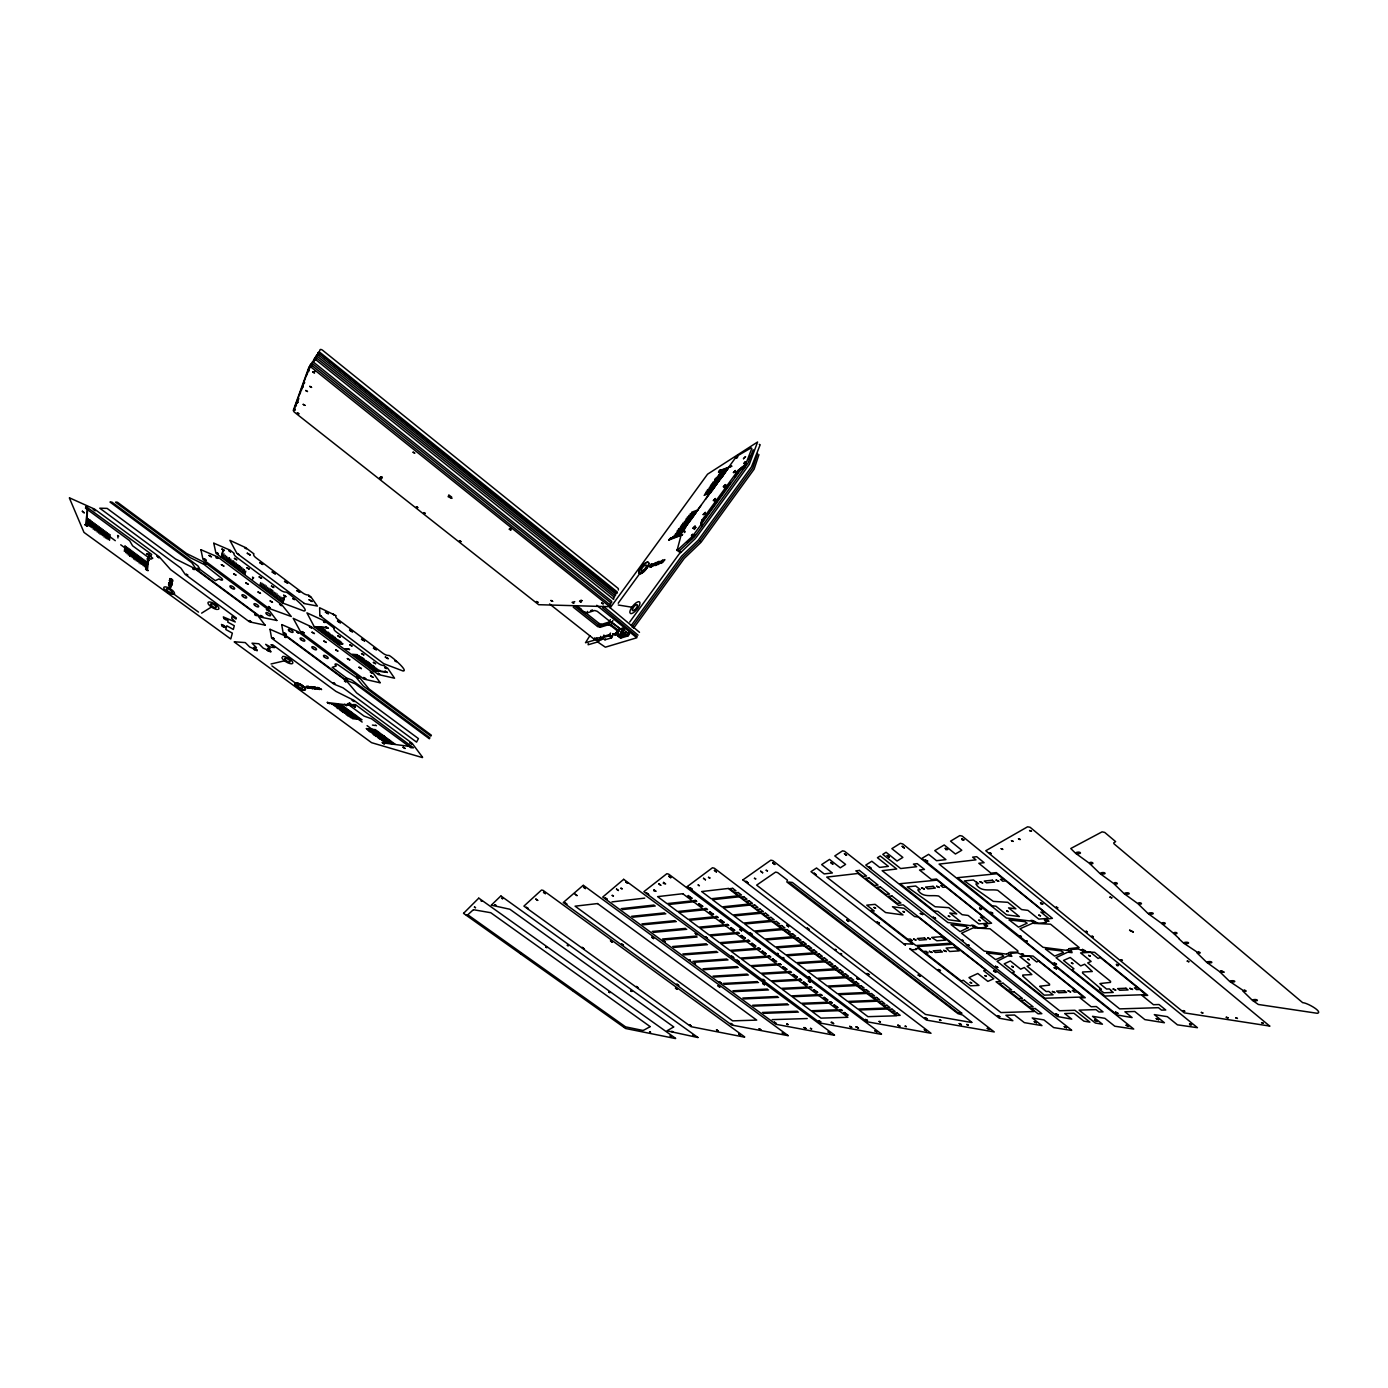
<?xml version="1.0" encoding="UTF-8"?>
<svg xmlns="http://www.w3.org/2000/svg" width="1388" height="1388" viewBox="0 0 1388 1388"><rect width="100%" height="100%" fill="white"/><g stroke="black" fill="none" stroke-linecap="round" stroke-linejoin="round"><path stroke-width="1.5" d="M616.48 633.674L614.728 633.622M234.329 642.037L371.585 742.684L422.42 757.588M384.927 667.854L386.385 668.617M386.437 668.391L385.049 667.611M670.369 538.735L682.566 534.623M1179.037 938.514L1173.571 933.361C1179.002 935.061 1177.492 931.036 1173.068 932.944L1161.773 923.558C1167.187 925.328 1165.816 921.198 1161.288 923.141L1148.414 913.807C1156.031 915.317 1153.74 911.239 1147.911 913.391L1138.004 903.761C1144.337 905.236 1140.815 901.263 1137.501 903.345L1124.488 893.907C1132.625 895.225 1128.808 891.131 1123.985 893.49L1113.922 883.74C1120.324 885.197 1116.316 881.016 1113.419 883.306L1100.285 873.781C1108.544 875.013 1104.675 870.849 1099.782 873.347L1089.563 863.457C1096.034 864.898 1091.801 860.664 1089.042 863.024L1075.769 853.394C1083.802 854.696 1080.124 850.324 1075.266 852.961L1070.755 848.519L1102.072 831.846L1104.727 832.418L1115.622 841.614L1113.679 842.932L1114.113 843.904L1302.673 1002.674C1307.305 1002.743 1323.354 1012.06 1317.368 1013.309L1258.343 1004.478L1252.566 1000.436C1260.859 1001.945 1257.008 998.145 1252.097 1000.054L1242.815 990.98C1249.755 991.986 1243.891 990.043 1244.325 989.87M394.99 660.931L396.465 661.729L395.129 660.723M1010.377 953.521L1011.852 956.349L1007.827 955.846L997.052 961.277L1059.582 1010.742L1074.937 1010.273L1089.91 1022.141L1083.889 1021.152L1073.948 1013.275L1064.683 1013.552L1071.779 1019.156L1057.344 1016.484L966.36 944.881M172.546 580.045L169.752 578.865L172.511 580.427M743.968 463.332L745.235 461.805M745.321 461.874L744.089 463.384M187.727 574.962L186.218 574.198L187.623 575.066M416.383 506.915L417.701 507.609M417.771 507.453L416.504 506.655M737.739 456.739L736.525 458.231M192.689 568.716L194.129 569.618M194.233 569.479L192.88 568.559M423.861 512.779L425.196 513.508M425.266 513.404L423.93 512.588M724.762 487.674L724.9 486.702M714.612 501.779L714.699 500.738M904.438 911.933L902.877 911.448L904.403 912.124M1039.907 986.191L1049.536 985.116L1049.588 984.127L1027.085 966.256L1030.243 964.834L1019.868 956.61L1029.202 956.037L1036.628 961.953L1038.64 961.051L1075.353 990.321L1072.334 990.459L1074.416 992.108L1077.435 991.986L1083.265 997L1044.904 998.232L1012.511 972.815L1014.437 971.947L1004.183 963.845L1010.36 960.999L1020.666 969.154L1024.275 967.523L1031.857 974.584L1022.783 975.035L1022.748 976.042L1044.192 995.161L1053.093 994.814L1048.808 991.431L1046.205 991.535L1039.89 986.538M218.367 553.639L216.788 552.823L218.28 553.777M617.157 592.832L616.81 593.561M69.4 498.032L83.974 532.385L230.755 639.001L232.351 633.136L225.845 629.527L226.192 628.139L224.023 626.925M684.579 529.8L683.364 531.309M684.648 532.315L684.978 531.396L684.232 532.593M229.072 550.932L230.582 551.904M230.651 551.765L229.228 550.81M237.452 553.743L304.232 603.364M1068.899 948.785L1068.17 949.791M650.781 564.881C653.019 560.926 646.513 572.272 652.013 564.101C646.635 570.069 655.448 562.036 650.66 566.703M246.283 548.607L244.843 547.601M88.329 518.644L87.704 525.306M90.515 526.902L91.07 520.656M949.722 916.479L948.125 915.993L949.704 916.67M92.423 521.662L91.834 527.666M93.204 529.14L93.794 522.669M94.558 530.095L95.165 523.675M720.094 470.445L731.754 466.09M95.945 530.771L96.518 524.664M97.889 525.67L97.229 532.038M98.617 533.061L99.259 526.677M99.971 534.137L100.613 527.666M101.359 534.814L101.966 528.672M103.337 529.678L102.677 535.647M104.69 530.667L103.996 536.983M105.384 538.006L106.061 531.673M655.83 565.402L656.125 563.754C653.071 569.618 657.374 559.468 656.403 564.482L657.999 562.157L656.351 565.159M106.772 538.718L107.414 532.662M724.397 487.882L724.71 486.98M109.496 540.314L110.12 534.658M1100.181 983.519L1110.469 982.392L1110.591 981.368L1087.706 962.908L1091.141 961.433L1080.593 952.914L1090.552 952.307L1098.099 958.431L1100.302 957.494L1137.622 987.753L1134.412 987.892L1136.512 989.592L1139.739 989.471L1145.638 994.641L1104.952 996.046L1071.848 969.726L1073.948 968.824L1063.52 960.444L1070.235 957.477L1080.714 965.909L1084.653 964.226L1092.304 971.513L1082.623 971.999L1082.519 973.04L1101.326 989.245L1099.435 989.332L1103.755 992.802L1113.228 992.437L1110.99 990.633M1046.222 922.465L1038.71 923.35L1035.483 922.031A2.95 1.128 22.7 0 0 1032.325 920.487A2.95 1.128 22.7 0 0 1030.469 921.042L1006.387 918.006L939.086 864.099L975.955 859.849L972.624 857.159L976.684 856.674L984.092 862.677L978.818 863.284L991.032 873.173L996.324 872.601L1052.416 918.336L1045.32 919.29A2.967 1.145 22.5 0 0 1045.563 921.25L1046.24 922.1M115.291 540.695L86.681 519.702M681.612 532.142L682.15 531.153L677.032 550.533L692.664 536.098L700.558 525.306M117.928 537.989L117.963 536.289M980.223 920.626L978.609 920.123L980.223 920.782M120.721 544.79L147.631 564.534M1071.64 1030.139L844.633 851.312L842.568 850.827L834.795 855.945L845.587 864.394L840.295 867.83L829.521 859.415L821.661 864.603L832.366 872.965L824.177 873.92L816.543 867.986L810.991 871.664L905.306 945.072M281.729 601.472L283.169 602.236M124.347 551.383L125.076 545.64M283.239 602.028L281.816 601.195M125.666 552.598L126.429 546.629M315.562 371.377L314.469 371.359M126.985 553.725L127.765 547.618M655.726 563.233L656.403 562.418L653.366 565.697L655.743 563.112M128.286 554.974L129.119 548.607M130.993 556.605L131.808 550.585M133.144 551.574L132.276 557.664M133.612 558.982L134.497 552.563M135.833 553.552L134.914 559.85M136.284 560.873L137.186 554.541M137.655 561.55L138.522 555.512M138.956 562.834L139.858 556.501M140.275 563.84L141.194 557.49M141.68 564.378L142.548 558.479M142.981 565.541L143.884 559.451M144.317 566.495L145.22 560.44M309.038 596.267L310.617 596.979L308.5 594.932A5.136 1.943 31 0 1 302.532 592.78L256.051 557.837A5.205 1.978 31.6 0 1 253.935 553.881L245.537 547.583L229.905 540.348L236.845 553.309L238.944 554.593L237.556 553.517M319.847 615.543L319.622 607.736L336.156 615.734A5.084 1.909 30.5 0 0 338.013 619.464L382.949 653.262A5.032 1.891 30 0 0 388.883 655.414C390.323 655.362 409.182 671.324 403.058 670.994L383.73 663.655L319.934 615.665L321.53 616.341M323.473 621.668L324.931 622.605M678.212 551.036L679.669 551.088M325.018 622.397L323.595 621.564M676.858 549.926L678.229 549.908M694.312 529.366L694.659 528.29M694.399 529.435L694.59 528.897M332.947 614.259L334.525 614.953L332.999 614.051M169.51 583.238L170.082 584.244M169.909 580.045C178.375 583.446 165.588 578.119 170.95 580.791M169.457 584.712L168.902 584.122M169.909 581.832L170.984 583.081M169.301 582.509L172.268 584.14L169.839 580.93L170.88 581.572M169.596 588.165L169.787 587.159M171.331 581.78L171.834 582.769L169.336 580.358L169.891 581.503M171.14 585.996C164.964 581.728 172.355 588.859 171.227 586.014L170.151 585.094M171.21 585.632L168.486 584.122M171.47 583.428L168.868 582.682M171.834 580.895L170.464 580.861M294.187 409.009L294.967 410.397L294.985 406.84M1178.863 938.722L1183.27 942.799C1189.169 940.804 1191.251 944.708 1183.756 943.198L1197.445 952.324M679.652 552.216L681.005 552.198M221.386 557.369L223.121 549.752L221.542 557.49M224.023 553.847L223.052 557.82M224.474 558.878L225.29 555.339M225.845 559.902L226.678 556.328M228.014 557.56L227.164 560.891M229.957 562.973L230.859 559.191M234.052 566.026L234.971 562.296M236.359 563.233L235.37 567.015M239.517 570.104L240.436 566.408M241.807 567.432L240.835 571.093M242.241 572.134L243.108 568.733M244.965 574.181L245.745 571.145M678.593 549.995L678.472 551.661L694.468 536.861L748.132 462.829L753.216 449.729M252.408 579.507L253.015 577.998M260.718 582.561L259.938 585.372M261.291 586.378L262.141 583.342M262.644 587.384L263.547 584.209M263.998 588.391L264.969 584.955M751.845 448.393L746.709 461.614M265.351 589.397L266.322 585.962M266.687 590.403L267.589 587.315M268.04 591.409L268.96 588.2M270.4 588.911L269.393 592.416M273.089 590.993L272.083 594.428M274.356 592.294L273.419 595.435M274.772 596.441L275.744 592.971M276.108 597.447L277.149 593.96M277.444 598.436L278.311 595.383M278.797 599.442L279.769 596.233M280.203 600.189L281.105 597.274M281.833 600.293L282.545 597.794M244.687 547.705L246.197 548.711M295.21 406.198L298.941 395.892M299.34 394.782L305.776 377.016M306.366 375.385L307.546 372.123M307.997 370.891L310.027 365.374L312.491 365.964L610.564 605.289L609.939 604.214M295.817 405.66L296.494 403.769M296.841 402.832L297.865 399.987L296.928 401.462L298.177 402.468M300.571 392.544L299.478 394.4M301.231 390.687L301.855 388.97M302.289 387.773L303.261 385.135M303.816 383.574L304.388 382.012L303.434 383.504M307.511 373.372L306.071 376.217M308.483 370.7L308.969 369.364M309.455 368.028L310.912 363.986A2.065 0.937 33.2 0 1 313.549 364.506L610.685 602.635L610.668 604.127M296.078 406.059L296.425 405.123M297.101 403.231L297.778 401.34M298.472 399.449L298.819 398.495M302.827 387.46L303.174 386.471M304.215 383.626L304.631 382.498M308.483 371.863L308.969 370.527M309.94 367.855L310.426 366.519M309.992 365.426L311.398 363.829M311.259 366.363L311.901 364.61M312.508 362.962L313.879 359.423L316.343 360.151L613.704 599.39L613.166 598.436M313.462 361.435L314.677 358.104A2.065 0.937 33.3 0 1 317.314 358.625L613.808 596.788L613.808 598.297M313.827 361.574L314.434 359.926M315.041 358.26L315.649 356.595A2.065 0.937 33.3 0 1 318.286 357.098L614.624 595.279L614.693 596.788M315.406 358.416L316.62 355.068A2.065 0.937 33.3 0 1 319.257 355.588L615.439 593.786L615.578 595.279M316.308 357.705L318.199 352.604A2.065 0.937 33.3 0 1 320.836 353.107L617.382 592.069M318.182 354.79L320.021 349.776A2.065 0.937 33.3 0 1 322.641 350.279L618.267 588.512L618.406 590.021M319.205 355.536L319.726 353.94M749.451 463.974L757.588 442.009L707.55 474.193L610.165 607.875M748.722 458.838L749.746 455.906M714.733 501.276L715.566 499.697M574.771 601.715L573.817 601.698M694.121 535.803L693.688 536.722M1198.382 951.613C1197.983 951.717 1203.83 953.782 1196.924 952.793L1206.484 962.11C1212.262 960.166 1214.691 964.105 1206.97 962.509L1219.532 971.6L1221.544 970.837L1220.607 971.548M313.705 359.631L316.343 360.151M745.946 463.384L745.096 466.021A5.691 2.013 -49.6 0 0 744.61 466.073M692.386 537L694.174 534.831M694.642 535.178L692.855 537.364M623.663 629.076L622.865 630.568L624.843 628.712M660.376 561.602L658.797 562.14L657.86 564.708L659.994 562.314M659.595 563.528L661.399 560.683M660.705 563.094L662.701 560.023L659.474 563.632L660.636 562.209L660.532 563.285L662.059 562.574M661.955 562.591L661.104 563.372L662.701 560.526M662.753 562.4L664.852 559.572L663.898 560.457M602.149 637.821L604.977 639.799L611.553 637.838L613.028 635.062M618.666 634.975L618.198 635.86L615.647 633.83L616.584 632.061M652.638 565.784L653.974 563.615L651.284 566.929L652.568 565.714M651.458 566.755L652.933 563.996M652.568 565.332L653.037 564.465M622.57 636.45L616.341 632.529L618.58 631.852L620.176 628.868L612.368 622.657L609.853 621.824L601.681 624.34L599.165 623.507L584.678 611.987M588.286 643.39L588.148 644.761L598.454 641.724L599.928 638.983M623.091 630.794L609.575 621.147L610.373 619.655M573.227 607.146L597.569 626.474L600.084 627.307L608.256 624.808L609.853 621.824M603.121 637.873L603.919 635.027M612.108 621.998L612.906 620.505M618.58 631.852L610.772 625.641L612.368 622.657M604.977 639.799L605.446 638.914M602.444 637.786L609.02 635.808L610.494 633.049M597.569 626.474L599.165 623.507M616.463 592.693L320.281 353.975A2.065 0.937 33.3 0 0 317.661 353.454M600.084 627.307L601.681 624.34M549.579 603.971L594.168 639.191L594.949 637.734M589.831 635.808L585.493 642.731L595.938 639.729L596.875 637.994M576.194 605.619L584.417 612.143L586.933 612.976L587.419 611.397M693.948 535.889L694.763 535.074M714.907 500.912L715.15 500.131M736.785 472.649L736.802 472.909M746.328 462.325L743.621 466.038M749.069 464.668L695.856 537.937M702.102 519.893L700.714 524.768L701.86 520.257L737.948 470.584L743.17 466.403M701.912 526.416L702.102 526.017A5.691 2.03 -50.1 0 1 703.456 521.021L739.284 471.712A5.691 2.013 -49.6 0 1 744.436 467.548L745.009 467.097M725.143 486.598L725.924 485.921M725.004 486.546L725.612 486.026M641.707 570.902L618.892 602.219A3.088 1.093 -51.3 0 0 618.25 603.26M648.04 566.547L649.775 565.957M677.205 530.875L685.099 528.03M680.641 526.243L688.431 523.45M681.751 524.716L689.541 521.923M682.705 523.293L690.651 520.396M720.233 471.764L728.318 468.624M674.377 535.265L681.768 532.61M675.47 533.703L682.879 531.084M680.033 527.579L687.32 524.976M684.353 521.541L691.762 518.886M686.21 518.644L693.983 515.833M687.32 517.117L695.076 514.306M688.83 515.486L696.186 512.779M706.353 491.248L713.952 488.35M707.446 489.738L715.063 486.841M710.587 485.245L718.377 482.278M711.818 483.701L719.487 480.751M712.912 482.191L720.598 479.242M716.156 477.646L723.894 474.696M676.893 532.072L683.989 529.557M685.655 519.962L692.872 517.36M690.2 513.838L697.297 511.252M705.694 492.584L712.859 489.877M709.112 488.003L716.173 485.314M710.049 486.511L717.284 483.805M714.508 480.491L721.691 477.715M717.978 475.893L725.004 473.169M718.741 474.505L726.115 471.66M719.938 472.926L727.208 470.133M691.658 512.241L698.407 509.743M704.115 495.377L710.639 492.914M704.844 494.007L711.749 491.387M678.784 536.011L736.542 456.374L751.134 447.89M678.923 535.976L701.027 505.423M728.908 467.253L705.503 499.281M620.54 628.764L615.647 633.83M629.545 633.761L627.949 635.947L620.592 638.116L617.868 635.947L619.1 634.264M624.687 635.426L620.766 632.286L622.865 629.406M622.674 631.366L619.742 635.392L617.868 635.947M701.721 522.426L706.388 515.816M707.672 514.254L724.206 491.3M725.473 489.738L730.14 483.145M734.963 476.691L738.416 471.729M629.718 622.015L679.044 554.142L695.249 538.631M620.02 635.947L619.239 637.04L626.578 634.854L629.042 631.471M620.818 634.854L621.616 633.761M621.113 636.485L623.559 633.101M694.052 536.271L694.868 535.161M620.592 638.116L622.171 635.947M623.75 633.761L626.439 632.078M631.366 625.311L681.56 556.206L698.303 540.123L751.463 466.906L760.156 444.767L759.305 444.351M632.147 627.185L682.913 557.317L699.639 541.233L752.799 468.034L757.622 453.494M633.518 628.278L684.249 558.427L700.992 542.344L754.118 469.179L758.941 454.622M1068.934 948.663L1079.135 947.536L1050.577 924.2L1035.413 923.436A2.95 1.128 22.7 0 1 1032.984 923.072L1019.954 928.798L1043.082 947.327L1066.886 950.398A2.932 1.11 22.3 0 1 1067.754 949.791M700.385 541.702L700.402 540.782M736.334 456.652L737.618 455.438M735.085 472.666L736.247 471.868M737.948 470.584L743.118 466.42M704.913 514.202L705.746 513.577M694.92 527.978L696.013 527.388M695.405 527.614L695.596 527.319M1071.519 1030.417L1053.683 1027.588L1043.932 1019.92L1032.204 1017.959L1041.972 1025.611L1024.344 1022.644L1014.576 1015.027L1005.884 1015.27L1012.858 1020.718L999.36 1018.237L909.747 948.785M735.466 472.215L735.883 471.799M463.592 913.287L478.704 898.192M318.511 687.91L317.574 687.424L320.246 689.073M491.439 905.045L500.877 895.919M985.862 927.375L978.8 927.999L975.816 926.733A2.828 1.076 23.4 0 0 972.78 925.223A2.828 1.076 23.4 0 0 971.062 925.761L947.831 922.517L882.161 870.675L896.7 869.009L880.235 855.962L877.442 857.715L888.372 866.372L879.628 867.413L871.82 861.254L865.782 865.054L966.534 944.395M687.32 542.656L691.935 538.405M745.981 464.217L745.096 466.021M467.912 914.692L473.256 909.799M1010.447 953.348L1017.525 952.81L1020.579 954.077A2.932 1.093 22.9 0 0 1024.674 955.673L1033.036 956.054L1085.26 997.712L1080.072 997.903L1091.159 1006.734L1096.364 1006.56L1103.026 1011.869L1099.018 1011.991L1096.034 1009.614L1079.118 1010.134L1095.375 1023.043L1102.436 1024.205L1092.512 1016.311L1104.883 1018.324L1114.807 1026.235L1133.736 1029.046L902.807 843.973L900.344 843.314L891.859 848.658L902.859 857.42L897.064 861.011L886.082 852.284L882.785 854.366L900.656 868.541L916.687 866.702L913.425 864.099L917.208 863.648L924.477 869.443L919.533 870.016L931.539 879.558L936.484 879.02L991.57 923.194L984.942 924.096A2.863 1.076 23.2 0 0 985.272 925.987L985.966 926.802M725.664 485.8L726.601 485.47M319.413 689.177L320.68 689.194M583.272 885.249L563.25 902.53L731.823 1025.073L788.263 1035.691M623.663 879.333L602.739 897.047L775.927 1024.292L834.431 1035.275M1011.8 966.239L1013.361 966.898M1013.223 967.054L1011.783 966.395M1029.167 959.785L1027.571 959.108L1029.202 959.681M971.721 1022.522L925.484 1014.437L756.634 885.128L775.597 872.098L777.644 872.601L787.447 880.166L786.857 881.97L957.998 1013.656L962.665 1015.044L971.843 1022.314M234.399 641.776L245.26 642.592L249.701 646.999L253.709 648.682M663.551 560.492L664.002 560.284M201.624 613.149L212.381 606.417M874.11 907.405L875.602 908.082M875.516 908.22L874.058 907.561M669.484 539.811L682.48 534.796M318.477 687.737L321.617 689.558L320.593 689.073M643.303 1030.434L650.052 1026.704M670.231 538.527L669.259 539.724M308.535 688.101L307.234 687.719L308.691 687.841M719.175 471.486L731.667 466.264M673.596 1027.016L666.969 1030.816L698.008 1037.565M623.68 879.315L834.518 1035.049M309.09 596.059L310.86 596.805L317.401 606.07L303.885 603.502M320.021 615.439L321.513 616.255M970.247 982.322L971.721 982.999M984.925 975.573L986.417 976.25M971.548 983.138L970.195 982.461M986.33 976.371L984.873 975.712M1087.168 931.903L1085.937 931.157L1087.272 931.764M767.425 870.918L765.985 870.207L767.477 870.814M754.482 878.222L755.905 878.899L754.465 878.431M1091.974 936.119L1093.345 936.709M1093.241 936.848L1091.922 936.327M69.521 497.858L94.488 509.066L159.238 556.814L170.568 569.583L236.307 618.007L236.029 619.083L232.178 616.237L231.657 618.267L235.283 621.98L223.312 616.949L224.041 618.423M639.504 632.321L609.748 607.406M448.567 495.898L448.133 496.696L451.69 498.379M638.046 635.114L603.312 606.244M637.248 636.606L602.496 607.753M881.328 1034.355L820.291 1023.06L643.893 891.669L666.83 873.711L668.652 874.128L881.554 1034.077M580.878 600.414L581.971 600.692L580.878 600.414M737.618 456.652L736.403 458.179M680.658 534.137L672.555 536.983L680.623 534.189M963.099 940.786L962.075 940.058L963.289 940.63M654.841 563.025L656.246 562.539M658.832 562.244L660.202 561.776M653.557 565.523L654.841 565.09M967.887 944.69L969.119 945.211M968.945 945.402L967.904 944.968M1020.093 935.894L1021.377 936.466M1021.256 936.622L1020.041 936.119M1026.062 940.665L1027.346 941.238M1027.241 941.376L1025.992 940.873M254.976 614.606L256.416 615.491M256.294 615.63L254.889 614.78M590.646 610.564L592.589 609.939M586.933 612.976L594.706 610.494L597.239 611.327L609.575 621.147M249.354 620.575L250.777 621.46M250.655 621.581L249.285 620.783M169.961 578.518L172.528 580.011M708.539 877.251L709.893 877.91M709.789 878.066L708.505 877.459M619.69 629.024L623.403 627.896M618.822 630.534L609.054 623.316L600.883 625.832L598.367 624.999L574.025 605.654M594.168 639.191L599.061 637.734L601.577 639.729L597.603 640.909M603.138 636.502L609.696 634.524L612.247 636.537M620.766 632.286L622.657 631.731L627.949 635.947M272.551 637.699L273.974 638.567M273.852 638.688L272.482 637.89M315.839 626.647L317.297 627.549L315.77 626.856M284.609 636.537L286.032 637.422M625.468 635.583L627.393 635.01M628.365 634.732L629.337 634.437L624.045 630.221M285.824 637.56L284.523 636.745M906.225 1026.686L904.941 1026.096L906.329 1026.547M940.734 1020.423L939.416 1019.833L940.856 1020.284M966.829 1024.396L968.217 1025.021M968.095 1025.177L966.777 1024.604M344.519 680.883L345.907 681.734M334.612 683.607L333.346 682.775L334.838 683.486M378.178 673.215L379.601 674.082M345.82 681.855L344.432 681.074M379.462 674.221L378.074 673.406M744.506 1037.148L691.033 1026.669L523.918 906.121L541.528 890.02L543.142 890.402L744.662 1036.905M271.042 663.985L285.911 660.48M448.602 495.88L451.777 498.24M252.477 577.096L253.692 577.824M478.808 898.14L675.609 1038.328M684.492 529.713L683.26 531.24M719.938 470.202L718.967 471.417M1129.676 930.116L1133.337 931.903M1133.198 932.094L1129.589 930.324M675.488 1038.554L625.641 1028.508L463.557 913.373M879.194 1021.342L880.478 1021.95M880.252 1022.106L879.09 1021.481M146.295 569.41L149.175 553.847L147.423 570.086M611.64 602.6L611.64 601.247L314.521 362.979A2.065 0.937 33.2 0 0 311.884 362.476M86.681 525.861L85.57 525.132L87.548 508.442L86.819 525.688M168.85 586.135L170.776 587.176M117.564 535.456L118.709 536.184M611.969 901.905L644.709 898.123M349.412 649.636L348.579 649.324M621.165 908.672L654.043 905.045M622.414 909.574L655.31 905.982M631.575 916.306L664.592 912.87M632.789 917.208L665.841 913.79M147.302 570.277L146.208 569.601M641.915 923.905L675.089 920.643M643.13 924.807L676.338 921.563M652.204 931.469L685.551 928.381M653.436 932.372L686.782 929.301M662.458 939.017L695.943 936.102M663.672 939.902L697.175 937.004M672.659 946.512L706.301 943.771M673.874 947.397L707.516 944.673M682.809 953.972L716.607 951.405M684.024 954.857L717.822 952.307M621.009 888.112L622.206 888.771M621.945 888.91L620.922 888.337M904.369 943.736L912.523 944.1M612.264 895.277L613.461 895.919M613.305 896.075L612.177 895.503M692.924 961.398L726.861 959.004M694.121 962.283L728.058 959.906M786.892 1023.91L788.054 1024.465M787.916 1024.639L786.822 1024.118M915.907 948.559L918.787 948.681L1000.939 1012.563L1034.008 1011.54L996.029 981.75L1000.852 981.507L903.224 904.855L898.557 905.306L857.975 873.468L826.728 877.095L912.61 943.892M916.34 949.479L912.037 949.774L909.886 948.525M810.505 1028.282L811.668 1028.838M811.529 1029.011L810.453 1028.525M702.987 968.789L737.063 966.569M704.184 969.674L738.26 967.471M1221.614 970.837L1224.216 972.225L1220 971.999L1229.421 981.195C1235.268 979.338 1237.61 983.19 1229.907 981.576L1243.284 990.546M712.998 976.163L747.212 974.098M714.195 977.031L748.427 974.983M722.975 983.485L757.327 981.594M724.154 984.352L758.525 982.478M732.899 990.789L767.391 989.054M734.079 991.639L768.588 989.939M1008.104 953.573C1008.434 950.537 1019.417 953.816 1017.855 950.832L990.008 928.78L976.024 928.052A2.828 1.076 23.4 0 1 973.526 927.722L961.554 933.204L984.265 951.144L1006.855 954.198A2.828 1.041 23 0 1 1007.619 953.556M742.788 998.041L777.419 996.48M743.951 998.909L778.599 997.365M752.626 1005.276L787.378 1003.871M753.788 1006.126L788.558 1004.739M1024.396 940.838L1117.305 1015.01L1132.122 1017.578L1124.905 1011.783L1134.759 1011.488L1144.874 1019.607L1164.428 1022.748L1154.33 1014.611L1167.36 1016.675L1177.44 1024.847L1197.445 1027.693L962.179 836.079L959.854 835.576L950.554 841.163L961.78 850.254L955.412 854.002L944.222 844.962L934.766 850.636L945.905 859.606L936.57 860.699L928.624 854.331L921.962 858.357L1024.622 940.37M762.411 1012.477L797.319 1011.227M763.574 1013.327L798.482 1012.095M328.921 703.404L327.915 702.779M835.802 949.878L834.899 949.357L836.062 949.687M777.384 953.33L778.39 953.816M778.269 953.99L777.315 953.556M772.162 1019.642L807.191 1018.549M840.642 953.452L841.666 953.972M841.51 954.146L840.555 953.712M782.884 957.46L783.873 957.946M783.734 958.119L782.815 957.685M383.851 743.656L382.88 743.118M328.036 702.606L355.727 705.971M502.612 898.747L501.589 898.175L502.768 898.591M692.768 1035.24L693.809 1035.76M693.705 1035.916L692.716 1035.465M482.018 901.367L480.994 900.777L482.174 901.228M495.69 905.254L494.631 904.681L495.794 905.08M474.488 907.023L475.529 907.579M475.407 907.735L474.401 907.179M466.437 914.813L467.461 915.351L466.368 915.004M382.984 742.875L410.883 746.571M568.143 945.766L567.102 945.245L568.265 945.61M545.918 946.928L546.959 947.484M546.803 947.64L545.831 947.119M689.333 959.663L690.235 960.132M690.079 960.288L689.263 959.889M520.309 953.018L521.315 953.556M521.09 953.677L520.222 953.192M694.625 963.55L695.527 964.018M695.423 964.174L694.521 963.74M630.881 990.789L631.922 991.327M631.748 991.483L630.777 990.963M608.95 991.952L609.957 992.507M609.8 992.646L608.864 992.16M572.949 990.338L573.955 990.876L572.862 990.494M382.307 477.958L380.433 476.917M318.858 627.949L323.317 628.296M318.529 628.816L323.82 629.215M320.697 630.742L326.18 631.176M322.016 631.731L328.297 632.217M451.742 497.164L448.775 494.909M323.335 632.72L329.494 633.171M324.653 633.691L330.309 634.143M325.972 634.68L332.114 635.131M327.29 635.669L333.432 636.12M334.907 637.144L328.592 636.641M329.91 637.63L335.67 638.081M332.53 639.59L338.689 640.076M340.008 641.065L333.849 640.562M341.882 642.956L336.469 642.523M345.3 648.855L348.128 649.081M345.421 648.959L348.232 649.202M352.188 654.269L357.479 654.702M353.489 655.24L359.197 655.709M354.79 656.212L360.759 656.697M357.393 658.155L363.882 658.71M625.225 1027.467L624.305 1026.999L625.363 1027.311M672.555 1031.839L671.601 1031.336L672.729 1031.683M358.694 659.109L364.541 659.595M366.085 660.619L359.978 660.081M361.279 661.052L367.907 661.608M369.104 662.596L362.58 662.024M363.864 662.996L370.423 663.568M649.671 1031.735L650.642 1032.238L649.567 1031.926M365.165 663.95L371.169 664.488M366.449 664.921L372.973 665.477M374.396 666.483L367.751 665.893M670.248 1035.743L671.237 1036.263M670.977 1036.385L670.178 1035.969M376.512 668.374L370.336 667.819M377.744 669.328L371.62 668.773M372.904 669.745L379.861 670.369M373.008 670.577L386.298 671.913L373.164 670.699M309.732 687.737L309.351 687.303M308.084 686.366L310.565 688.153L308.934 686.834M312.751 688.222L314.642 688.656L311.033 686.574L312.734 688.292M314.781 687.043L316.048 688.309L314.798 686.956M309.108 686.869L308.101 686.279M307.355 687.823L304.44 686.956M310.964 687.546L312.144 688.066M317.227 688.222L319.448 689.524L315.944 687.442L317.626 689.021M311.398 687.997L312.317 688.292M315.44 688.483L317.037 688.726M311.467 688.448L312.768 688.569M333.38 705.121L343.686 706.249M336.104 706.96L346.15 708.054M347.382 708.956L336.573 707.776M337.874 708.678L348.614 709.858M339.609 709.632L349.845 710.76M340.338 710.483L351.077 711.662M341.569 711.385L352.257 712.53M342.68 712.27L353.524 713.467M354.755 714.369L344.415 713.224M355.987 715.271L345.838 714.143M346.497 714.976L357.202 716.173M347.729 715.878L358.434 717.076M349.394 716.815L359.613 717.943M350.869 717.735L360.88 718.863M352.465 718.672L362.06 719.73M362.164 722.055L337.562 703.976M372.435 725.074L375.228 725.49M367.091 725.664L392.752 744.402M375.575 729.672L366.189 728.579M367.022 729.429L376.755 730.539M367.993 730.279L378.004 731.459M368.757 731.112L379.184 732.326M369.954 731.996L380.433 733.246M381.648 734.131L371.741 732.951M382.862 735.015L372.747 733.818M386.506 737.687L375.974 736.438M377.675 737.375L387.668 738.555M388.918 739.474L378.369 738.208M379.497 739.075L390.132 740.359M381.474 740.047L391.329 741.244M382.342 740.897L392.544 742.129M383.608 741.782L393.706 742.979M384.042 742.58L394.955 743.899M473.638 909.747L490.762 912.714L650.122 1026.582M618.285 605.012L633.362 607.458M511.391 528.689L510.385 528.117M383.799 665.459L387.79 668.357L394.556 678.212L378.282 674.533L314.434 626.838L327.221 627.688L314.191 626.595L306.922 612.854L324.688 621.026L334.178 628.157M348.544 648.786L349.55 649.463M642.922 1030.451L625.572 1026.86L467.895 914.848M375.523 725.143L376.478 725.733M308.24 687.442L306.696 686.401L308.743 687.789M306.922 686.383L306.193 687.129M311.033 365.252L312.578 366.033M171.696 580.288L170.203 579.369M608.256 624.808L610.772 625.641M306.991 686.487L308.049 687.043M313.862 688.274L312.734 686.8M315.544 688.969L313.358 687.181L315.805 689.142L314.972 688.795M171.071 579.004L169.822 578.865M171.123 578.813L172.494 580.097M601.577 637.56L600.536 636.398M169.787 581.693L172.39 583.481L170.585 582.422M169.978 583.914L172.043 585.337L169.943 584.105M225.88 619.447L228.083 620.679L227.736 622.084L234.294 625.728L233.323 629.458L226.782 625.815L226.435 627.22L224.249 626.005M223.971 618.701L225.81 619.725M222.479 624.704L224.318 625.728M222.41 624.982L221.473 624.461L222.184 625.919M222.115 626.196L223.954 627.202M312.3 688.205L313.046 688.691L309.732 686.817L310.947 687.633M171.435 579.16L172.372 579.681M501.137 896.093L697.817 1037.409M198.519 612.108L171.678 592.503A3.244 1.128 31.8 0 1 167.028 590.386A3.244 1.128 31.8 0 1 168.226 588.928A3.244 1.128 31.8 0 1 171.939 592.173M271.944 665.893L297.691 684.718M108.767 533.669L108.091 539.533M344.883 707.117L334.543 706.024M385.257 736.768L374.76 735.553M583.55 885.423L788.054 1035.535M232.143 560.544L231.276 563.962M374.829 667.35L369.034 666.847M336.746 639.018L331.229 638.601M380.78 476.795L382.047 476.778M597.499 641.846L605.359 647.19L636.797 637.769L596.736 605.289M596.614 638.463L599.148 640.458M595.938 639.729L598.454 641.724M578.119 606.782L581.399 609.384M609.02 635.808L611.553 637.838M1100.146 983.884L1106.566 989.037L1109.342 988.915L1111.441 990.616M976.302 881.866L978.54 883.67L975.868 883.948C981.125 892.727 990.008 888.771 997.694 890.263L1021.603 909.556L1027.953 910.372L1038.762 919.116L1048.599 918.336L1040.861 912.055L1044.921 912.593L1005.814 880.877L1002.709 881.189L1000.453 879.367L1003.559 879.055L996.792 873.746L957.581 877.684L992.038 905.722L995.959 906.225L1006.734 914.883L1019.382 916.548L1008.573 907.856L1015.895 908.81L1007.844 902.321L993.322 901.385L964.382 880.929L973.474 879.975L975.868 881.918M616.168 592.433L320.229 354.061A2.065 0.937 33.3 0 0 317.592 353.558M1081.443 950.242L1078.32 948.993L1070.946 949.461L1072.091 952.671L1067.771 952.168L1056.025 957.668L1119.648 1008.885L1158.477 1007.688L1161.496 1010.134L1165.764 1010.013L1159.015 1004.53L1153.463 1004.704L1142.203 995.578L1147.72 995.37L1094.611 952.307L1085.746 951.942A3.036 1.162 22.2 0 1 1081.426 950.294L1081.495 950.294M254.941 649.931L257.283 650.712L256.641 650.07M253.206 648.647L254.438 649.879M255.895 648.873L257.144 650.122M255.392 648.838L253.917 647.363L256.45 647.589L252.026 643.182L258.827 643.754L263.252 648.179L267.294 649.879M269.012 650.018L267.537 648.543L270.105 648.769L265.663 644.327L271.042 647.259L274.72 647.571L270.938 644.778L272.881 644.934L335.983 691.415L353.836 700.315L412.184 743.343L422.594 757.31M270.244 651.267L270.886 651.909L268.543 651.111M266.791 649.827L268.023 651.076M269.515 650.07L270.764 651.302M905.427 944.864L904.265 943.927M491.404 905.202L509.882 909.261L673.683 1026.894M312.838 687.251L313.202 688.292M217.239 609.506A6.315 2.221 31.4 0 1 208.287 603.988A6.315 2.221 31.4 0 1 213.648 603.277A6.315 2.221 31.4 0 1 218.419 609.349M173.621 594.376A6.281 2.186 31.8 0 1 164.357 589.327A6.281 2.186 31.8 0 1 168.902 587.991A6.281 2.186 31.8 0 1 174.125 594.22M282.545 656.524A6.229 2.186 30.5 0 1 291.393 660.41A6.229 2.186 30.5 0 1 289.589 663.481A6.229 2.186 30.5 0 1 281.903 657.617M295.401 683.017A6.107 2.099 30.3 0 1 304.336 687.112A6.107 2.099 30.3 0 1 301.526 689.506A6.107 2.099 30.3 0 1 294.794 683.538A6.055 2.082 30.3 0 0 301.508 689.472A6.055 2.082 30.3 0 0 304.302 687.095A6.055 2.082 30.3 0 0 295.453 683.052M383.713 665.442A4.962 1.839 29.9 0 1 378.091 663.256L336.208 631.887A5.032 1.874 30.4 0 1 334.196 628.348M629.926 612.923A7.374 2.637 -51.2 0 1 635.912 602.965A7.374 2.637 -51.2 0 1 639.053 606.088A7.374 2.637 -51.2 0 1 630.603 613.6M639.035 573.071A7.183 2.516 -50.9 0 1 644.83 563.476A7.235 2.533 -50.9 0 1 647.953 566.304A7.235 2.533 -50.9 0 1 639.677 573.747M639.712 573.695A7.183 2.516 -50.9 0 0 647.918 566.304A7.183 2.516 -50.9 0 0 644.83 563.476A7.235 2.533 -50.9 0 0 638.983 573.123M740.307 469.404A5.691 2.013 -49.6 0 1 741.001 468.606M741.765 467.86A5.691 2.013 -49.6 0 1 742.545 467.201M615.682 635.097L612.889 633.865L615.682 635.097M1120.723 959.767L1122.441 960.409L1120.81 959.646M385.049 671.254L387.443 672.503L385.066 671.202M687.338 886.568L866.98 1021.759L931.018 1033.279L714.421 868.263L712.495 867.743L687.372 886.481M284.557 581.381L287.646 583.081L284.557 581.381M1269.708 1026.062L1184.311 1012.876L985.775 850.74L1027.588 826.797L1030.087 827.265L1269.708 1026.096M1129.832 988.412L1132.643 989.471L1129.884 988.291M327.325 702.397L329.65 703.647L327.325 702.363M296.858 590.646L299.947 592.329L296.876 590.577M325.399 612.108L328.453 613.808L325.417 612.056M413.103 452.245L414.856 453.199L413.138 452.158M743.5 458.734L745.599 456.617L743.517 458.63M309.108 599.842L312.179 601.524L309.125 599.772M337.51 621.199L340.546 622.9L337.544 621.095M668.721 540.088L670.82 537.954L668.721 540.088M733.437 472.597L735.519 470.497L733.437 472.493M986.642 952.845L995.612 959.646L1003.715 956.124L1001.615 954.649L986.642 952.845M725.525 484.603L723.391 486.737L725.525 484.603M900.239 883.809L934.089 910.892L937.82 911.395L948.403 919.758L960.392 921.406L949.791 913.009L956.731 913.946L948.819 907.665L935.078 906.728L907.214 886.915L915.75 886.012L920.296 889.621L917.78 889.881C922.864 898.21 931.279 894.653 938.652 896.023L962.127 914.675L968.147 915.473L978.766 923.922L987.996 923.194L980.379 917.121L984.231 917.642L945.818 887.019L942.92 887.314L940.717 885.544L943.614 885.249L936.987 880.131L900.309 883.688M349.55 630.256L352.587 631.939L349.603 630.152M715.41 498.518L713.276 500.652L715.41 498.587M209.033 555.478L211.479 556.866L209.085 555.391M705.278 512.432L703.196 514.618L705.278 512.432M1009.215 919.984L1018.497 927.132L1027.137 923.211L1024.83 921.649L1009.215 919.949M913.599 939.034L916.149 940.144L913.616 938.999M361.539 639.261L364.576 640.892L361.539 639.261M609.766 606.695L538.683 604.7L294.135 411.958L293.25 410.484L308.969 367.039A2.065 0.937 33.2 0 1 311.606 367.56L609.766 606.695M692.976 528.238L695.058 526.156L692.976 528.238M692.768 534.276L691.415 535.647L692.751 534.467M742.892 879.905L926.438 1020.093L994.276 1031.943L772.804 860.629L770.826 860.178L742.892 879.905M917.52 946.564L923.419 951.474L926.091 951.3L928.173 952.914L925.484 953.088L961.45 981.073L963.237 980.24L970.385 985.81L978.991 985.411L968.963 977.586L977.794 973.491L987.874 981.385L993.808 978.696L983.676 970.75L985.532 969.882L952.619 944.256L917.52 946.564M1183.201 1010.655L1184.918 1011.297L1183.235 1010.585M221.976 549.128L224.44 550.533L222.011 549.041M221.386 564.673L223.815 566.061L221.386 564.673M921.58 887.834L924.252 888.979L921.58 887.834M1187.261 961.138L1189.048 961.797L1187.278 961.086M459.48 540.834L461.146 541.702L459.48 540.799M373.459 648.213L376.495 649.844L373.476 648.161M927.843 937.976L930.411 939.086L927.895 937.889M929.405 951.353L931.938 952.446L929.405 951.353M234.433 558.462L236.897 559.867L234.485 558.358M233.67 573.834L236.081 575.205L233.687 573.782M382.273 742.667L384.563 743.899L382.342 742.563M936.64 886.273L939.346 887.418L936.64 886.273M1201.349 1012.442L1203.066 1013.101L1201.366 1012.407M84.963 524.699L87.392 526.156L85.015 524.612M385.309 657.131L388.345 658.762L385.361 657.027M380.156 682.618L372.921 672.781L311.19 626.717L293.198 618.319L300.745 632.095L363.951 679.096L380.086 682.792M246.838 567.744L249.285 569.132L246.856 567.692M245.884 582.943L248.296 584.313L245.902 582.891M943.719 950.398L946.286 951.491L943.719 950.398M89.647 519.615L89.144 525.861L89.647 519.615M968.026 927.791L960.097 931.608L951.006 924.616L965.788 926.334L968.026 927.791M1045.494 949.08L1054.637 956.106L1063.451 952.446L1061.195 950.901L1045.511 949.01M951.196 943.198L915.959 945.523L909.73 940.838L912.402 940.648L910.32 939.017L907.648 939.208L870.727 910.493L874.249 910.979L866.771 905.15L875.099 904.351L885.596 912.541L902.998 914.935L892.467 906.694L904.039 908.255L914.571 916.531L918.214 917.017L951.196 943.198M200.913 549.717L202.978 559.399L268.769 608.343L291.289 616.515L281.816 604.786L217.638 556.9L200.913 549.717M259.174 576.974L261.621 578.362L259.192 576.922M258.047 591.999L260.441 593.37L258.047 591.999M1226.281 1017.248L1228.033 1017.89L1226.281 1017.248M509.309 529.175L511.027 530.077L509.327 529.14M1235.719 1017.803L1237.471 1018.462L1235.754 1017.734M213.769 543.281L215.99 553.326L282.423 602.93L303.937 610.998C311.033 610.963 286.535 591.305 285.945 592.051A5.101 1.909 31.2 0 1 280.081 589.848L236.428 557.143A5.17 1.926 31.7 0 1 234.138 553.344L230.113 550.169L213.821 543.176M961.728 1013.171L957.841 1012.685L788.644 882.022L792.392 882.49L961.728 1013.171M972.832 926.282L974.532 927.01L972.884 926.195M271.441 586.152L273.887 587.54L271.458 586.118M270.139 601.021L272.534 602.375L270.226 600.9M979.997 881.796L982.791 882.976L980.032 881.744M297.344 412.913L299.045 413.902L297.379 412.843M989.557 852.909L991.292 853.637L989.575 852.874M303.226 404.376L304.944 405.383L303.226 404.376M305.776 390.548L307.529 391.555L305.794 390.496M283.655 595.296L286.084 596.684L283.673 595.261M309.784 386.385L311.537 387.391L309.784 386.385M720.632 469.907L718.533 472.076L720.632 469.907M985.966 925.241L987.683 925.987L986 925.189M312.786 371.967L314.573 372.99L312.838 371.88M996.098 880.131L998.909 881.328L996.116 880.079M1001.182 848.71L1002.917 849.439L1001.182 848.675M130.42 549.561L129.622 555.946L130.42 549.561M1261.588 1022.678L1263.375 1023.303L1261.605 1022.644M292.955 598.801L294.534 599.633L293.076 598.696M1011.453 840.694L1013.223 841.423L1011.505 840.625M536.514 601.577L538.145 602.444L536.549 601.507M1006.664 910.927L1008.313 911.621L1006.734 910.84M1018.497 838.838L1020.267 839.584L1018.532 838.768M145.619 569.149L147.995 570.589L145.619 569.149M1008.608 954.684L1010.325 955.378L1008.625 954.649M146.503 561.394L145.567 567.9L146.555 561.429M550.967 600.484L552.615 601.351L550.967 600.484M1029.601 830.562L1031.423 831.273L1029.601 830.562M312.057 632.251L314.434 633.605L312.109 632.165M1021.898 953.851L1023.615 954.545L1021.932 953.782M325.954 626.96L328.366 628.33L326.007 626.873M572.272 602.375L573.938 603.242L572.342 602.271M323.89 641.065L326.249 642.418L323.89 641.065M1038.814 915.143L1040.497 915.82L1038.814 915.143M579.577 601.247L581.26 602.114L579.594 601.195M270.001 629.337L271.597 638.15L333.866 684.093L343.079 687.858L416.556 742.112L418.43 738.607L356.629 692.907L346.809 681.265L285.928 636.207L270.018 629.302M337.891 635.895L340.286 637.266L337.926 635.86M335.653 649.844L338.013 651.18L335.705 649.758M1056.216 907.179L1057.934 907.873L1056.233 907.145M281.729 624.687L283.256 633.605L346.011 680.085L355.345 683.902L429.378 738.763L429.881 737.861L351.823 679.981L346.41 677.934L332.218 667.35L336.33 665.945A2.672 0.972 30.2 0 1 335.358 663.967A2.672 0.972 30.2 0 1 338.62 665.147L356.074 677.309L363.17 685.915L430.835 736.126L431.338 735.206L369 688.934L359.18 677.171L297.882 631.627L281.799 624.583M526.52 907.37L528.308 908.637L526.52 907.37M379.809 477.958L381.474 478.929L379.844 477.888M601.646 603.017L603.329 603.901L601.663 602.982M247.255 553.274L250.326 555.113L247.324 553.153M349.776 644.795L352.153 646.149L349.793 644.743M347.364 658.571L349.724 659.907L347.364 658.571M1052.399 991.535L1055.053 992.628L1052.468 991.448M535.872 899.094L537.677 900.396L535.872 899.094M599.755 637.803L602.479 639.226L599.755 637.803M265.143 625.173L249.545 621.876L185.177 574.389L180.874 568.091L99.763 508.199L107.102 508.39L175.495 558.965L194.129 568.23L257.248 614.953L265.143 625.173M543.541 892.31L545.363 893.629L543.541 892.31M1071.432 962.96L1073.063 963.671L1071.467 962.908M259.747 562.678L262.818 564.5L259.782 562.608M276.837 620.471L261.1 617.209L196.055 569.045L191.804 562.695L109.999 502.057L111.908 502.109L197.964 565.922L200.132 569.548L215.244 580.67L219.026 578.917A2.776 1.006 31.6 0 0 222.306 580.063A2.776 1.006 31.6 0 0 221.16 577.929L204.14 564.482L190.399 557.75L115.534 502.196L117.442 502.248L186.478 553.465L205.32 562.834L268.925 610.113L276.819 620.523M361.591 653.627L363.968 654.997L361.626 653.592M359.024 667.246L361.366 668.582L359.024 667.246M1068.066 990.893L1070.755 991.986L1068.135 990.806M1088.643 955.447L1090.326 956.124L1088.643 955.447M272.187 572.012L275.24 573.851L272.187 572.012M373.355 662.44L375.732 663.794L373.459 662.336M370.631 675.904L372.956 677.223L370.631 675.904M229.454 558.097L228.586 561.949L229.488 558.132M1110.001 897.116L1111.788 897.828L1110.001 897.116M564.968 902.807L566.772 904.109L564.968 902.807M233.548 561.22L232.681 565.003L233.6 561.255M237.608 564.552L236.775 568.074L237.643 564.586M238.944 565.697L238.146 569.08L238.944 565.697M575.17 894.219L576.992 895.572L575.17 894.219M244.392 569.861L243.594 573.157L244.427 569.895M583.55 887.175L585.406 888.546L583.55 887.175M1113.141 989.037L1115.9 990.147L1113.176 988.985M582.145 947.414L583.88 948.663L582.145 947.414M605.376 898.001L607.215 899.355L605.376 898.001M271.701 589.952L270.729 593.422L271.736 589.987M616.515 889.101L618.389 890.471L616.515 889.101M284.8 595.92L282.77 603.138L284.8 595.92M625.676 881.779L627.567 883.184L625.676 881.779M610.494 940.908L612.247 942.192L610.494 940.908M621.651 944.014L623.42 945.297L621.651 944.014M646.704 893.091L648.595 894.479L646.704 893.091M658.849 883.844L660.757 885.266L658.849 883.844M668.843 876.244L670.768 877.684L668.843 876.244M651.805 937.247L653.592 938.566L651.805 937.247M636.433 986.504L638.116 987.718L636.433 986.504M663.152 940.457L664.956 941.775L663.152 940.457M690.304 887.904L692.213 889.344L690.304 887.904M703.525 878.309L705.468 879.784L703.525 878.309M714.438 870.397L716.399 871.89L714.438 870.397M695.267 933.395L697.088 934.749L695.267 933.395M676.945 984.213L678.663 985.463L676.945 984.213M675.488 988.1L677.205 989.349L675.488 988.1M705.572 936.813L707.412 938.167L705.572 936.813M745.963 881.293L747.924 882.785L745.963 881.293M689.42 1024.656L691.068 1025.836L689.42 1024.656M760.659 871.23L762.654 872.757L760.659 871.23M739.752 929.44L741.608 930.845L739.752 929.44M772.786 862.92L774.799 864.464L772.786 862.92M731.632 956.159L733.645 957.651L731.632 956.159M719.47 981.819L721.222 983.103L719.47 981.819M718.012 985.827L719.765 987.094L718.012 985.827M737.028 960.166L739.023 961.641L737.028 960.166M750.283 932.962L752.14 934.367L750.283 932.962M716.538 1029.775L718.203 1030.972L716.538 1029.775M730.869 1023.442L732.552 1024.656L730.869 1023.442M786.701 925.275L788.61 926.716L786.701 925.275M814.166 873.191L816.179 874.752L814.166 873.191M658.311 561.897L656.923 564.5L659.092 561.255L658.311 561.897M762.897 979.373L764.684 980.709L762.897 979.373M762.706 983.415L764.493 984.734L762.706 983.415M830.753 862.538L832.783 864.134L830.753 862.538M738.642 1033.956L740.307 1035.17L738.642 1033.956M844.442 853.724L846.506 855.355L844.442 853.724M807.313 928.069L809.221 929.509L807.313 928.069M759.201 1028.681L760.884 1029.913L759.201 1028.681M774.365 1022.158L776.066 1023.407L774.365 1022.158M869.027 866.685L871.091 868.298L869.027 866.685M808.649 976.805L810.453 978.176L808.649 976.805M808.423 980.969L810.245 982.322L808.423 980.969M846.732 919.949L848.675 921.441L846.732 919.949M887.21 855.529L889.292 857.194L887.21 855.529M782.294 1032.967L784.185 1033.887L782.294 1032.967M902.217 846.316L904.334 847.999L902.217 846.316M803.982 1027.554L805.908 1028.473L803.982 1027.554M877.112 922.066L879.367 923.141L877.112 922.066M818.746 1020.857L820.707 1021.811L818.746 1020.857M925.38 859.987L926.074 861.341L927.809 861.133L925.38 859.987M856.639 978.366L858.738 979.373L856.639 978.366M945.245 848.328L945.957 849.734L947.726 849.508L945.245 848.328M866.962 973.526L869.079 974.55L866.962 973.526M828.133 1031.943L830.076 1032.88L828.133 1031.943M961.693 838.699L962.405 840.122L964.226 839.879L961.693 838.699M920.331 913.408L922.656 914.519L920.331 913.408M849.716 1026.374L851.694 1027.346L849.716 1026.374M933.204 917.242L935.529 918.353L933.204 917.242M865.47 1019.486L867.483 1020.458L865.47 1019.486M678.42 529.279L686.175 526.555L678.42 529.279M715.115 479.12L722.766 476.258L715.115 479.12M874.978 1030.885L876.99 1031.857L874.978 1030.885M918.179 975.07L920.365 976.111L918.179 975.07M979.616 908.151C979.529 910.944 984.3 908.845 979.616 908.151M938.236 969.518L940.457 970.576L938.236 969.518M897.863 1025.142L899.91 1026.131L897.863 1025.142M990.754 912.298C990.633 915.074 995.474 912.992 990.754 912.298M924.963 1017.751L927.063 1018.757L924.963 1017.751M924.339 1029.775L926.403 1030.764L924.339 1029.775M1040.549 902.755L1041.174 904.091L1043.047 903.918L1040.549 902.755M1031.978 920.938L1032.724 922.534L1034.945 922.361L1031.978 920.938M995.456 966.291L997.764 967.384L995.456 966.291M993.582 971.01L995.855 972.103L993.582 971.01M1045.997 919.828L1046.726 921.424L1048.998 921.25L1045.997 919.828M959.247 1023.581L961.381 1024.604L959.247 1023.581M197.079 568.369L199.161 569.722L197.079 568.369M203.724 562.799L205.823 564.17L203.724 562.799M997.625 1015.617L999.811 1016.658L997.625 1015.617M987.284 1028.352L989.436 1029.393L987.284 1028.352M1054.117 962.994L1056.494 964.122L1054.117 962.994M1068.413 950.312L1069.107 951.856L1071.362 951.717L1068.413 950.312M1054.203 967.748L1056.563 968.876L1054.203 967.748M1082.571 949.427L1083.265 950.988L1085.555 950.849L1082.571 949.427M1034.286 1021.672L1036.506 1022.73L1034.286 1021.672M1055.886 1013.899L1058.159 1014.992L1055.886 1013.899M1116.455 964.4C1116.056 967.089 1121.4 965.18 1116.455 964.4M266.461 609.419L268.526 610.755L266.461 609.419M1064.284 1026.617L1066.539 1027.693L1064.284 1026.617M260.684 615.491L262.731 616.81L260.684 615.491M1094.507 1020.128L1096.815 1021.238L1094.507 1020.128M1115.553 1012.147L1117.895 1013.275L1115.553 1012.147M301.977 631.575L304.024 632.911L301.977 631.575M1126.136 1025.229L1128.479 1026.339L1126.136 1025.229M309.472 626.595L311.537 627.949L309.472 626.595M1156.239 1018.549L1158.616 1019.694L1156.239 1018.549M1189.568 1023.806C1189.013 1026.305 1194.513 1024.656 1189.568 1023.806M370.405 672.052L372.418 673.371L370.405 672.052M363.76 677.535L365.773 678.836L363.76 677.535M344.779 704.358L346.705 705.607L344.779 704.358M352.257 700.211L354.2 701.478L352.257 700.211M409.738 742.597L411.646 743.829L409.738 742.597M403.093 747.23L404.984 748.444L403.093 747.23M86.073 506.603L85.483 508.164L129.639 540.678L132.589 545.796L150.824 559.208L152.784 558.202L146.538 553.604L150.962 555.877L151.656 554.419L86.073 506.603M349.603 703.091L347.347 703.785L364.055 716.087L371.533 718.776L410.831 747.716L413.485 747.802L355.502 704.618L352.899 704.584L355.345 707.325L349.603 703.091M698.181 884.971L699.396 885.787L698.216 884.954M82.343 511.235L84.182 512.779L82.343 511.235M93.274 509.101L95.113 510.645L93.274 509.101M157.156 556.206L158.926 557.698L157.156 556.206M147.232 558.948L149.019 560.44L147.232 558.948M204.244 558.687L206.031 560.214L204.244 558.687M216.285 556.866L216.06 557.837L218.072 558.41L216.285 556.866M279.595 604.11L281.33 605.602L279.595 604.11M268.561 606.539L270.296 608.013L268.561 606.539M663.603 882.421L663.273 883.341L665.633 883.93L663.603 882.421M654.078 889.864L653.765 890.766L656.073 891.356L654.078 889.864M859.398 870.432L855.841 870.849L862.954 876.435L866.511 876.019L859.398 870.432M597.534 903.571L575.083 906.173L732.638 1020.857L756.703 1020.111L597.534 903.571M682.775 893.716L657.617 896.631L667.003 903.623L692.282 900.829L682.775 893.716M728.318 888.459L701.634 891.547L711.194 898.747L738 895.798L728.318 888.459M732.708 888.355L729.689 888.702L732.951 891.183L735.987 890.836L732.708 888.355M284.419 632.893L286.119 634.333L284.419 632.893M296.702 631.679L298.403 633.136L296.702 631.679M688.344 895.555L687.858 896.301L692.144 898.4L688.344 895.555M738.225 892.536L735.189 892.883L738.433 895.347L741.47 895L738.225 892.536M868.871 877.875L865.314 878.274L874.475 885.457L878.049 885.076L868.871 877.875M695.336 900.413L693.618 900.604L696.793 901.506L695.336 900.413M693.549 901.784L668.27 904.56L677.604 911.5L703.005 908.862L693.549 901.784M739.301 896.787L712.478 899.719L722.003 906.885L748.93 904.074L739.301 896.787M743.708 896.7L740.672 897.03L743.916 899.493L746.952 899.164L743.708 896.7M699.118 903.623L698.632 904.351L702.901 906.451L699.118 903.623M749.19 900.847L746.137 901.176L749.381 903.623L752.435 903.31L749.19 900.847M880.391 886.915L876.817 887.296L885.926 894.445L889.517 894.08L880.391 886.915M706.076 908.463L704.341 908.637L707.533 909.556L706.076 908.463M704.271 909.817L678.871 912.437L688.17 919.359L713.675 916.843L704.271 909.817M750.214 905.063L723.287 907.839L732.76 914.97L759.809 912.315L750.214 905.063M754.656 904.993L751.602 905.306L754.829 907.752L757.883 907.44L754.656 904.993M933.1 886.342L925.57 887.106L927.774 888.858L935.321 888.094L933.1 886.342M992.333 880.218L984.283 881.05L986.538 882.855L994.589 882.022L992.333 880.218M709.841 911.638L709.337 912.367L713.606 914.466L709.841 911.638M760.104 909.123L757.033 909.435L760.26 911.881L763.331 911.569L760.104 909.123M891.842 895.902L888.251 896.266L897.325 903.38L900.916 903.033L891.842 895.902M716.763 916.462L715.028 916.635L718.203 917.555L716.763 916.462M714.941 917.798L689.42 920.296L698.685 927.167L724.293 924.807L714.941 917.798M761.092 913.287L734.044 915.924L743.465 923.02L770.618 920.504L761.092 913.287M765.534 913.252L762.463 913.547L765.673 915.976L768.744 915.681L765.534 913.252M720.493 919.637L719.99 920.348L724.241 922.447L720.493 919.637M770.947 917.364L767.876 917.659L771.086 920.088L774.157 919.793L770.947 917.364M727.399 924.443L725.664 924.599L728.839 925.518L727.399 924.443M725.56 925.744L699.916 928.104L709.129 934.957L734.877 932.719L725.56 925.744M771.902 921.476L744.731 923.974L754.118 931.036L781.392 928.676L771.902 921.476M776.36 921.459L773.289 921.736L776.482 924.165L779.57 923.888L776.36 921.459M731.112 927.583L730.591 928.294L734.842 930.376L731.112 927.583M781.756 925.553L778.668 925.831L781.86 928.242L784.949 927.982L781.756 925.553M737.982 932.372L736.23 932.528L739.422 933.447L737.982 932.372M736.126 933.656L710.378 935.876L719.539 942.695L745.391 940.596L736.126 933.656M782.659 929.63L755.384 931.99L764.719 939.017L792.097 936.779L782.659 929.63M787.135 929.63L784.047 929.891L787.222 932.302L790.327 932.042L787.135 929.63M741.678 935.495L740.793 935.581L745.391 938.288L741.678 935.495M357.115 676.563L358.763 677.986L357.115 676.563M792.513 933.708L789.408 933.968L792.583 936.362L795.688 936.119L792.513 933.708M345.82 678.368L347.468 679.773L345.82 678.368M748.514 940.266L746.761 940.405L749.936 941.324L748.514 940.266M746.64 941.515L720.771 943.614L729.897 950.398L755.853 948.42L746.64 941.515M793.381 937.75L765.985 939.954L775.267 946.946L802.767 944.864L793.381 937.75M797.857 937.768L794.751 938.01L797.927 940.422L801.032 940.162L797.857 937.768M752.192 943.372L751.307 943.441L755.887 946.148L752.192 943.372M803.201 941.81L800.095 942.053L803.253 944.447L806.359 944.204L803.201 941.81M758.993 948.108L757.241 948.247L760.416 949.166L758.993 948.108M757.102 949.357L731.129 951.3L740.22 958.067L766.28 956.228L757.102 949.357M804.034 945.818L776.517 947.883L785.782 954.84L813.368 952.897L804.034 945.818M808.527 945.853L805.404 946.096L808.562 948.472L811.685 948.247L808.527 945.853M924.495 937.958L917.381 938.479L919.481 940.127L926.611 939.589L924.495 937.958M941.203 936.709L931.678 937.42L936.848 940.769L945.575 940.144L941.203 936.709M762.654 951.214L761.769 951.283L766.332 953.972L762.654 951.214M813.836 949.878L810.713 950.103L813.854 952.498L816.994 952.272L813.836 949.878M769.438 955.933L767.668 956.054L770.843 956.991L769.438 955.933M767.512 957.147L741.435 958.969L750.474 965.701L776.638 963.983L767.512 957.147M814.635 953.851L787.013 955.777L796.226 962.699L823.934 960.895L814.635 953.851M819.146 953.903L816.023 954.129L819.146 956.505L822.286 956.28L819.146 953.903M773.064 959.004L772.179 959.073L776.725 961.745L773.064 959.004M954.892 947.449L946.148 948.056L949.67 951.491L959.229 950.867L954.892 947.449M824.437 957.911L821.297 958.119L824.42 960.496L827.56 960.288L824.437 957.911M940.353 950.346L933.204 950.815L935.286 952.446L942.452 951.977L940.353 950.346M779.813 963.706L778.043 963.827L781.218 964.764L779.813 963.706M777.87 964.903L751.689 966.603L760.693 973.283L786.961 971.704L777.87 964.903M825.183 961.849L797.458 963.636L806.619 970.524L834.431 968.859L825.183 961.849M829.712 961.919L826.571 962.127L829.694 964.486L832.835 964.278L829.712 961.919M783.422 966.777L782.537 966.829L787.065 969.501L783.422 966.777M834.969 965.909L831.828 966.1L834.934 968.46L838.092 968.269L834.969 965.909M790.154 971.444L788.367 971.548L791.542 972.502L790.154 971.444M788.193 972.624L761.891 974.185L770.861 980.848L797.233 979.39L788.193 972.624M835.68 969.796L807.851 971.461L816.959 978.314L844.893 976.77L835.68 969.796M840.226 969.882L837.068 970.073L840.174 972.433L843.331 972.242L840.226 969.882M793.728 974.497L792.843 974.55L797.354 977.204L793.728 974.497M845.466 973.856L842.29 974.046L845.396 976.389L848.554 976.215L845.466 973.856M800.425 979.147L798.638 979.251L801.813 980.188L800.425 979.147M798.447 980.31L772.058 981.75L780.976 988.377L807.452 987.042L798.447 980.31M846.125 977.707L818.191 979.234L827.265 986.053L855.286 984.647L846.125 977.707M850.688 977.829L847.513 977.985L850.601 980.327L853.776 980.171L850.688 977.829M803.999 982.184L803.097 982.236L807.608 984.89L803.999 982.184M855.893 981.767L852.718 981.941L855.806 984.265L858.981 984.109L855.893 981.767M810.661 986.816L808.857 986.903L812.049 987.857L810.661 986.816M808.666 987.961L782.173 989.262L791.039 995.873L817.619 994.658L808.666 987.961M856.517 985.584L828.48 986.972L837.502 993.773L865.644 992.489L856.517 985.584M861.098 985.723L857.905 985.879L860.994 988.204L864.169 988.048L861.098 985.723M814.201 989.835L813.299 989.87L817.792 992.524L814.201 989.835M866.268 989.644L863.093 989.8L866.164 992.125L869.339 991.969L866.268 989.644M1003.056 983.242L999.343 983.415L1007.931 990.165L1011.661 990.008L1003.056 983.242M820.846 994.45L819.041 994.537L822.234 995.474L820.846 994.45M818.833 995.56L792.236 996.758L801.067 1003.316L827.751 1002.24L818.833 995.56M866.858 993.426L838.716 994.675L847.704 1001.442L875.949 1000.297L866.858 993.426M871.456 993.565L868.263 993.704L871.317 996.029L874.509 995.89L871.456 993.565M824.368 997.452L823.466 997.486L827.942 1000.123L824.368 997.452M876.609 997.486L873.416 997.625L876.47 999.933L879.662 999.794L876.609 997.486M1013.847 991.726L1010.134 991.882L1018.688 998.597L1022.418 998.44L1013.847 991.726M1064.423 990.772L1056.598 991.101L1058.662 992.75L1066.505 992.42L1064.423 990.772M1125.98 988.239L1117.618 988.586L1119.717 990.269L1128.08 989.939L1125.98 988.239M830.996 1002.049L829.174 1002.119L832.366 1003.073L830.996 1002.049M828.948 1003.142L802.264 1004.201L811.043 1010.742L837.832 1009.787L828.948 1003.142M877.164 1001.216L848.918 1002.344L857.853 1009.076L886.186 1008.07L877.164 1001.216M881.762 1001.39L878.552 1001.511L881.606 1003.819L884.798 1003.698L881.762 1001.39M834.483 1005.033L833.581 1005.068L838.04 1007.688L834.483 1005.033M886.897 1005.276L883.688 1005.398L886.724 1007.705L889.934 1007.584L886.897 1005.276M1024.604 1000.158L1020.857 1000.297L1029.375 1006.977L1033.123 1006.838L1024.604 1000.158M841.076 1009.596L839.254 1009.666L842.447 1010.62L841.076 1009.596M839.029 1010.672L812.223 1011.626L820.985 1018.133L847.86 1017.3L839.029 1010.672M887.4 1008.989L859.051 1009.978L867.951 1016.675L896.388 1015.79L887.4 1008.989M892.016 1009.163L888.806 1009.284L891.825 1011.574L895.052 1011.47L892.016 1009.163M844.563 1012.563L843.644 1012.598L848.103 1015.218L844.563 1012.563M897.116 1013.049L893.907 1013.153L896.926 1015.443L900.153 1015.339L897.116 1013.049M1035.292 1008.555L1031.527 1008.677L1038.068 1013.795L1041.833 1013.691L1035.292 1008.555M831.967 1022.331L831.03 1022.349L833.806 1023.702L831.967 1022.331M856.656 1026.808L855.702 1026.825L858.513 1028.196L856.656 1026.808M325.156 630.169L319.344 629.736L325.156 630.169M340.789 641.967L335.115 641.516L340.789 641.967M342.749 643.876L337.735 643.459L342.749 643.876M362.528 657.704L356.057 657.149L362.58 657.739M342.42 705.312L331.35 704.115L342.454 705.33M384.042 735.883L373.407 734.616L384.077 735.918M211.375 605.584A3.262 1.145 31.4 0 0 216.164 607.476A3.262 1.145 31.4 0 0 212.746 604.092A3.262 1.145 31.4 0 0 211.375 605.584M298.16 686.383A3.123 1.076 30.3 0 0 302.775 688.136A3.123 1.076 30.3 0 0 299.426 684.978A3.123 1.076 30.3 0 0 298.16 686.383M285.373 660.011A3.192 1.128 30.5 0 0 290.075 661.781A3.192 1.128 30.5 0 0 286.639 658.519A3.192 1.128 30.5 0 0 285.373 660.011M289.068 630.829A2.707 0.989 30.8 0 0 293.007 632.217A2.707 0.989 30.8 0 0 289.988 629.406A2.707 0.989 30.8 0 0 289.068 630.829M300.832 639.573A2.707 0.972 30.6 0 0 304.77 640.944A2.707 0.972 30.6 0 0 301.769 638.15A2.707 0.972 30.6 0 0 300.832 639.573M312.543 648.248A2.689 0.972 30.5 0 0 316.481 649.636A2.689 0.972 30.5 0 0 313.497 646.86A2.689 0.972 30.5 0 0 312.543 648.248M324.202 656.906A2.689 0.972 30.3 0 0 328.141 658.276A2.689 0.972 30.3 0 0 325.156 655.518A2.689 0.972 30.3 0 0 324.202 656.906M230.599 587.436A2.759 1.006 31.5 0 0 234.607 588.911A2.759 1.006 31.5 0 0 231.588 586.014A2.759 1.006 31.5 0 0 230.599 587.436M242.64 596.372A2.741 0.989 31.3 0 0 246.648 597.846A2.741 0.989 31.3 0 0 243.663 594.966A2.741 0.989 31.3 0 0 242.64 596.372M254.646 605.272A2.741 0.989 31.2 0 0 258.636 606.747A2.741 0.989 31.2 0 0 255.67 603.884A2.741 0.989 31.2 0 0 254.646 605.272M266.583 614.138A2.724 0.989 31 0 0 270.573 615.613A2.724 0.989 31 0 0 267.624 612.767A2.724 0.989 31 0 0 266.583 614.138M634.385 610.043A3.782 1.353 -51.2 0 0 637.335 604.804A3.782 1.353 -51.2 0 0 632.928 608.135A3.782 1.353 -51.2 0 0 634.385 610.043M643.39 570.225A3.713 1.301 -50.9 0 0 646.253 565.124A3.713 1.301 -50.9 0 0 641.933 568.473A3.713 1.301 -50.9 0 0 643.39 570.225"/></g></svg>
